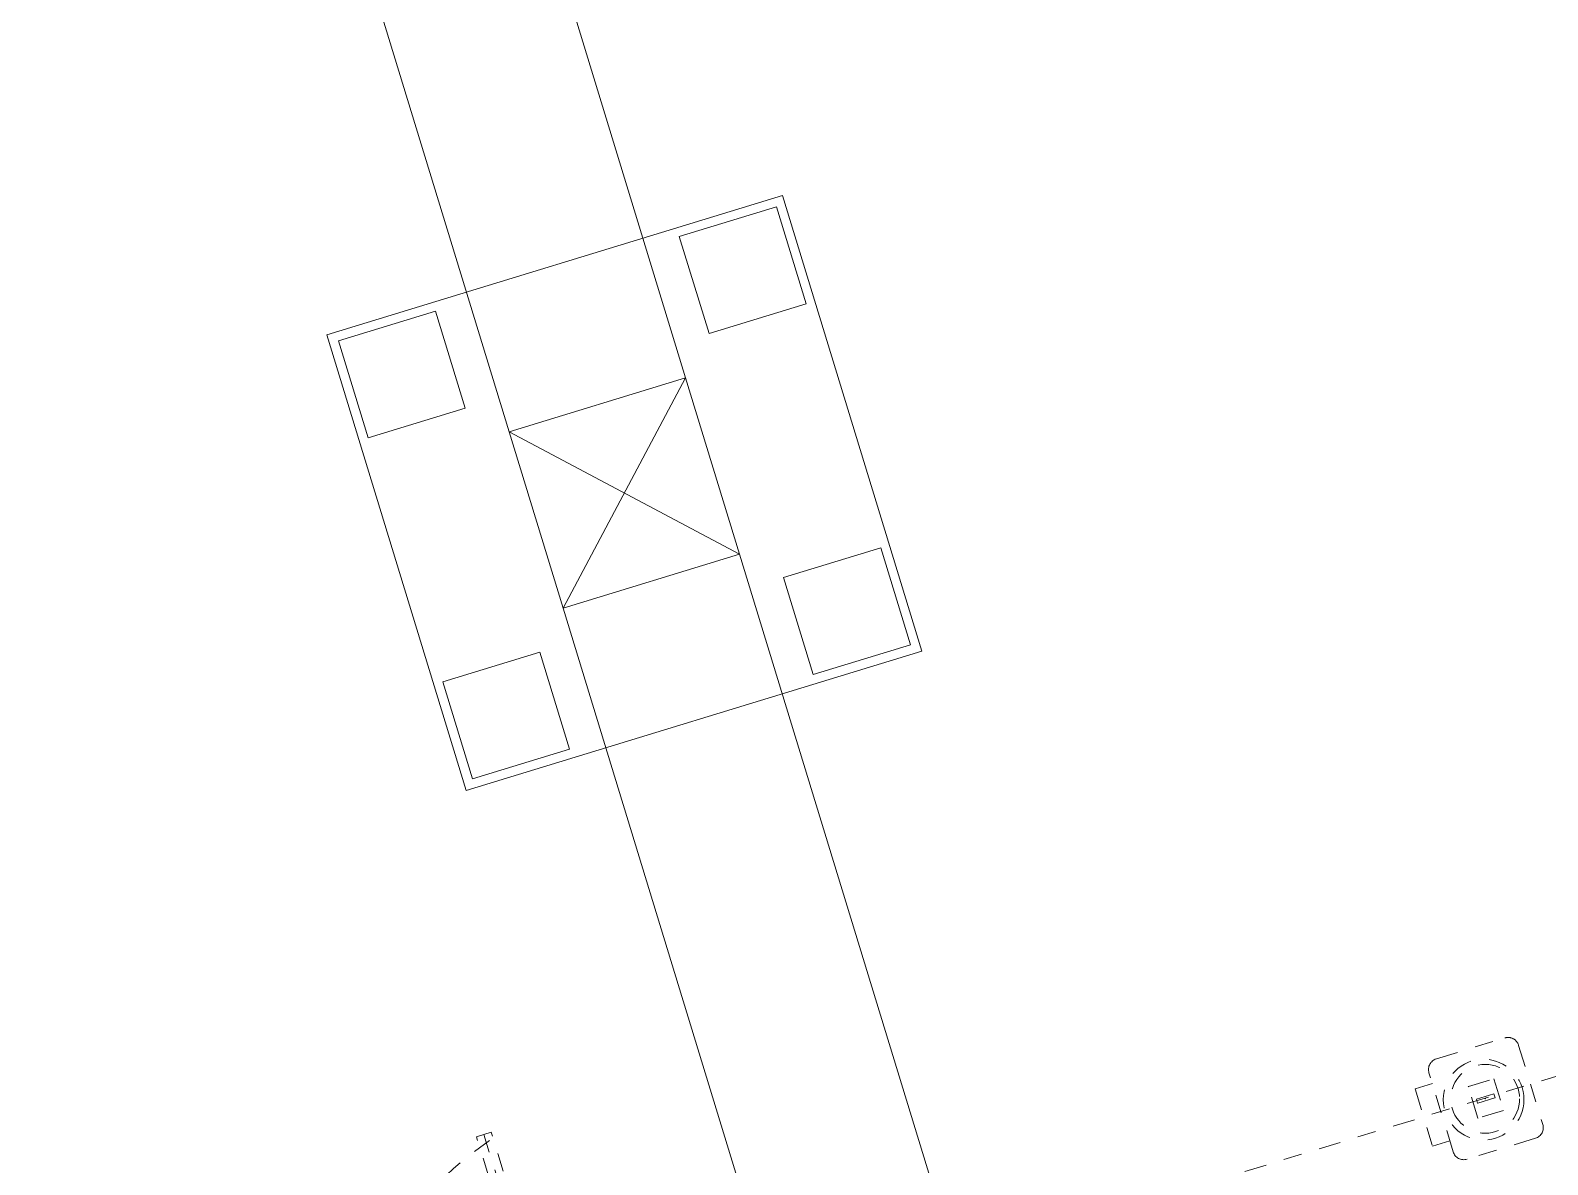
# Model space of a CAD drawing. Header units: metres. Extents: x 0 to 551036, y 0 to 1845929.
# Drawn here: x 547429.72 to 547437.94, y 1841938.03 to 1841944.17 of the extents above; entities that cross this region are included whole.
import ezdxf
from ezdxf.enums import TextEntityAlignment as Align

# ---------------------------------------------------------------- set-up
doc = ezdxf.new("R2010")
doc.units = ezdxf.units.M
doc.header["$MEASUREMENT"] = 0
for name, pattern in [('02 Xref HH1 MBXD$0$HIDDEN', [0.375, 0.25, -0.125]), ('02 Xref HH1 NDK$0$HIDDEN', [0.375, 0.25, -0.125]), ('02 Xref Nha dieu hanh$0$ACAD_ISO10W100', [18, 12, -3, 0, -3])]:
    doc.linetypes.add(name, pattern=pattern)
doc.layers.get('Defpoints').update_dxf_attribs({"lineweight": 0})
doc.layers.add('_0', color=7, linetype='Continuous', lineweight=0)
doc.layers.add('Level 49', color=7, linetype='Continuous', lineweight=0)
doc.styles.get("Standard").update_dxf_attribs({"font": '', "height": 4})
doc.styles.add('SXHZ', font='simplex.shx', dxfattribs={"width": 0.6, "bigfont": 'bigfont.shx'})
doc.styles.get('Standard').set_extended_font_data('.VnArial')
doc.dimstyles.new('ISO-25-Linear', dxfattribs={"dimscale": 300, "dimtxt": 2.5, "dimasz": 2.5, "dimexe": 1.5, "dimexo": 1.5, "dimgap": 1.5, "dimtad": 1, "dimdec": 0, "dimdsep": 46, "dimtxsty": 'SXHZ', "dimcen": 3, "dimclrt": 1, "dimaunit": 1, "dimadec": 0, "dimazin": 0, "dimtp": 0.06, "dimtfac": 0.5, "dimtdec": 0, "dimtmove": 2, "dimatfit": 3, "dimfxl": 1, "dimtolj": 1, "dimarcsym": 0})

# ---------------------------------------------------------------- blocks, each defined once
blk = doc.blocks.new('02 Xref KB1 MBTB$0$X220 NC')
at = {"color": 0, "linetype": 'ByBlock', "lineweight": -2}
for p, q in [((37526403, -1364182), (37516403, -1374182)), ((37516403, -1364182), (37526403, -1374182)), ((37516403, -1534182), (37516403, -1374182)), ((37526403, -1534182), (37526403, -1374182)), ((37526403, -1534182), (37516403, -1544182)), ((37516403, -1534182), (37526403, -1544182))]:
    blk.add_line(p, q, dxfattribs=at)
at = {"color": 0, "linetype": 'ByBlock', "lineweight": -2, "flags": 128}
for points in [[(37534313, -1382092), (37508493, -1382092), (37508493, -1356272), (37534313, -1356272), (37534313, -1382092)], [(37508993, -1356772), (37514493, -1356772), (37514493, -1362272), (37508993, -1362272), (37508993, -1356772)], [(37533813, -1356772), (37528313, -1356772), (37528313, -1362272), (37533813, -1362272), (37533813, -1356772)], [(37516403, -1374182), (37526403, -1374182), (37526403, -1364182), (37516403, -1364182), (37516403, -1374182)], [(37526403, -1374182), (37516403, -1374182), (37516403, -1364182), (37526403, -1364182), (37526403, -1374182)], [(37508993, -1381592), (37514493, -1381592), (37514493, -1376092), (37508993, -1376092), (37508993, -1381592)], [(37533813, -1381592), (37528313, -1381592), (37528313, -1376092), (37533813, -1376092), (37533813, -1381592)], [(37534313, -1526272), (37508493, -1526272), (37508493, -1552092), (37534313, -1552092), (37534313, -1526272)], [(37508993, -1526772), (37514493, -1526772), (37514493, -1532272), (37508993, -1532272), (37508993, -1526772)], [(37533813, -1526772), (37528313, -1526772), (37528313, -1532272), (37533813, -1532272), (37533813, -1526772)], [(37516403, -1544182), (37526403, -1544182), (37526403, -1534182), (37516403, -1534182), (37516403, -1544182)], [(37516403, -1534182), (37526403, -1534182), (37526403, -1544182), (37516403, -1544182), (37516403, -1534182)], [(37526403, -1534182), (37516403, -1534182), (37516403, -1544182), (37526403, -1544182), (37526403, -1534182)], [(37508993, -1551592), (37514493, -1551592), (37514493, -1546092), (37508993, -1546092), (37508993, -1551592)], [(37533813, -1551592), (37528313, -1551592), (37528313, -1546092), (37533813, -1546092), (37533813, -1551592)]]:
    blk.add_lwpolyline(points, close=True, dxfattribs=at)
blk = doc.blocks.new('ylp1')
at = {"color": 251, "linetype": '02 Xref HH1 NDK$0$HIDDEN', "lineweight": -2, "ltscale": 2000}
for p, q in [((1080074, 3149268, 0), (1092289, 3149268, 0)), ((1092289, 3149268, 0), (1092289, 3148428, 0)), ((1092289, 3148848, 0), (1076622, 3148848, 0)), ((1080074, 3148428, 0), (1092289, 3148428, 0))]:
    blk.add_line(p, q, dxfattribs=at)
blk.add_arc((1074116, 3143264, 0), 18567, 16.86865, 76.90201, dxfattribs=at)
blk = doc.blocks.new('2t')
at = {"color": 251, "linetype": '02 Xref Nha dieu hanh$0$ACAD_ISO10W100', "ltscale": 100}
for p, q in [((1078361, 2911396), (1078361, 3126392)), ((1079953, 3099869, 0), (1076696, 3099869, 0)), ((1076696, 3099869, 0), (1076696, 3098889, 0)), ((1079953, 3098889, 0), (1079953, 3099869, 0)), ((1075477, 3094417, 0), (1075477, 3098289, 0)), ((1076082, 3098894, 0), (1080559, 3098894, 0)), ((1081164, 3098289, 0), (1081164, 3094417, 0)), ((1077425, 3097072, 0), (1077431, 3097079, 0)), ((1077425, 3095633, 0), (1077425, 3097072, 0)), ((1077431, 3097079, 0), (1079210, 3097079, 0)), ((1078220, 3096852, 0), (1078214, 3096846, 0)), ((1078214, 3095874, 0), (1078214, 3096846, 0)), ((1078220, 3096852, 0), (1078437, 3096852, 0)), ((1078443, 3096846, 0), (1078437, 3096852, 0)), ((1078443, 3096846, 0), (1078443, 3095874, 0)), ((1079216, 3097072, 0), (1079210, 3097079, 0)), ((1079216, 3097072, 0), (1079216, 3095633, 0)), ((1078220, 3095868, 0), (1078214, 3095874, 0)), ((1078437, 3095868, 0), (1078220, 3095868, 0)), ((1078437, 3095868, 0), (1078443, 3095874, 0)), ((1077431, 3095627, 0), (1077425, 3095633, 0)), ((1079210, 3095627, 0), (1077431, 3095627, 0)), ((1079210, 3095627, 0), (1079216, 3095633, 0)), ((1080559, 3093812, 0), (1076082, 3093812, 0))]:
    blk.add_line(p, q, dxfattribs=at)
for centre, radius in [((1078305, 3096488, 0), 2186), ((1078321, 3096391, 0), 1865)]:
    blk.add_circle(centre, radius, dxfattribs=at)
for centre, start, end in [((1076082, 3098289, 0), 90, 180), ((1080559, 3098289, 0), 0, 90), ((1076082, 3094417, 0), 180, 270), ((1080559, 3094417, 0), 270, 0)]:
    blk.add_arc(centre, 605, start, end, dxfattribs=at)
blk.add_point((1078321, 3096391, 0), dxfattribs=at)
blk = doc.blocks.new('*D82')
at = {"transparency": 16777216}
for p, q in [((189654, 1447290), (189654, 1426405)), ((335654, 1447290), (335654, 1426405)), ((192654, 1426417), (332654, 1426417))]:
    blk.add_line(p, q, dxfattribs=at)
blk.add_solid([(192654, 1425917), (189654, 1426417), (192654, 1426917)], dxfattribs=at)
at = {"transparency": 16777216, "extrusion": (0, 0, -1)}
blk.add_solid([(-332654, 1426917), (-335654, 1426417), (-332654, 1425917)], dxfattribs=at)
at = {"layer": 'Defpoints', "transparency": 16777216}
for p in [(189654, 1447296), (335654, 1447296), (262654, 1426417), (335654, 1426417)]:
    blk.add_point(p, dxfattribs=at)
at = {"linetype": 'Continuous', "transparency": 16777216}
blk.add_text('146000', height=4000, dxfattribs=at).set_placement((252987, 1430417), align=Align.MIDDLE_LEFT)
blk = doc.blocks.new('svg')
dim = blk.add_linear_dim(base=(335653.8, 1426417.3, 25493260), p1=(189653.8, 1447296.3, 25493260), p2=(335653.8, 1447296.3, 25493260), text='\\H4000;<>', dimstyle='ISO-25-Linear', override={"dimscale": 1, "dimtxt": 4000, "dimasz": 3000, "dimexe": 12.5, "dimexo": 6.25, "dimgap": 2000, "dimdsep": 44, "dimtxsty": 'Standard', "dimcen": 25, "dimclrt": 0, "dimtmove": 0, "dimtolj": 0})
dim.commit()
dim.dimension.update_dxf_attribs({"geometry": '*D82', "text_midpoint": (262653.8, 1426417.3, 25493260)})
blk = doc.blocks.new('Substation')
at = {"linetype": '02 Xref HH1 MBXD$0$HIDDEN', "xscale": 0.001, "yscale": 0.001, "zscale": 0.001}
for name, p in [('ylp1', (3138096.022, 2121272.398, 0)), ('2t', (3138095.963, 2121272.398, 0))]:
    blk.add_blockref(name, p, dxfattribs=at)
at = {"linetype": '02 Xref Nha dieu hanh$0$ACAD_ISO10W100', "xscale": 0.001, "yscale": -0.001, "zscale": 0.001, "rotation": 180}
blk.add_blockref('svg', (3139267.888, 2122243.087, -12746.63), dxfattribs=at)
at = {"layer": 'Level 49', "xscale": 0.001, "yscale": -0.001, "zscale": 0.001, "rotation": 89.99999999999999}
for p in [(3140588.506, 2086882.391, 0), (3140758.506, 2086882.391, 0)]:
    blk.add_blockref('02 Xref KB1 MBTB$0$X220 NC', p, dxfattribs=at)

msp = doc.modelspace()

# ---------------------------------------------------------------- block references
at = {"layer": '_0', "xscale": 0.1, "yscale": 0.1, "zscale": 0.1, "rotation": 107.0123114188912}
msp.add_blockref('Substation', (842423.72785, 1603911.5666), dxfattribs=at)

doc.saveas('drawing.dxf')
